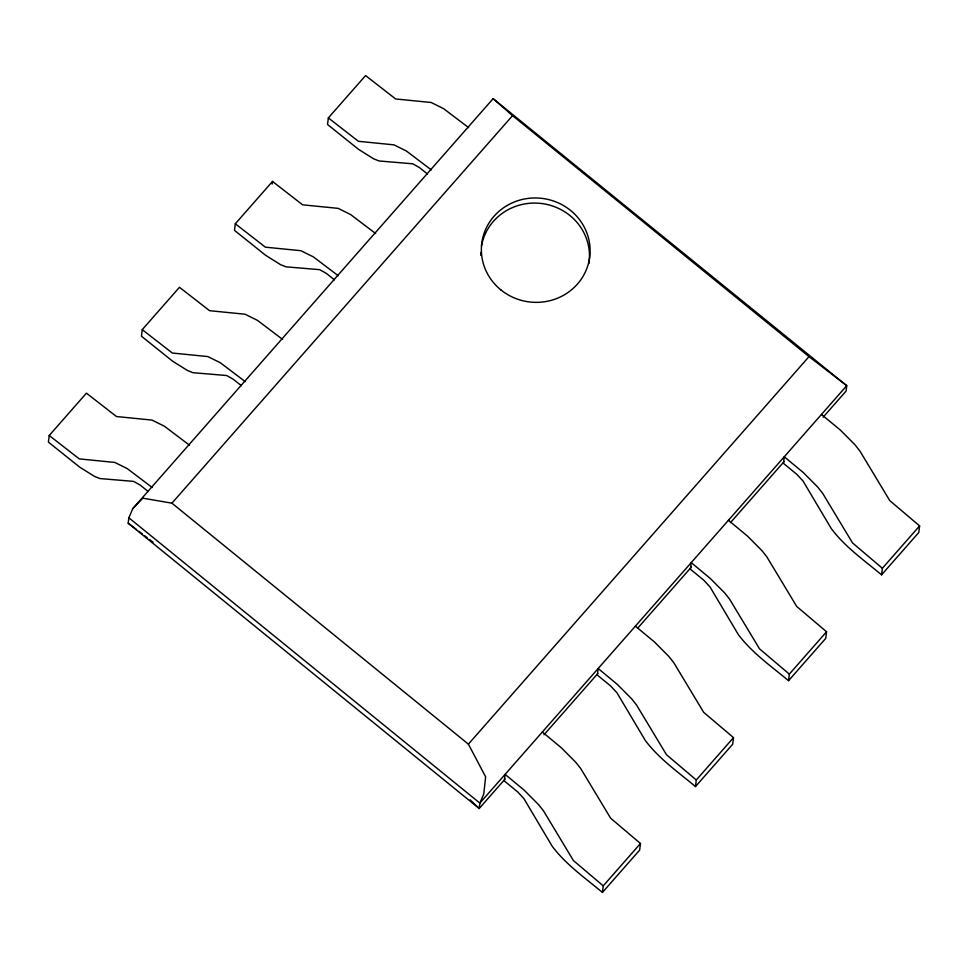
<?xml version="1.0" encoding="UTF-8"?>
<svg xmlns="http://www.w3.org/2000/svg" width="968" height="968" viewBox="0 0 968 968"><rect width="100%" height="100%" fill="white"/><g stroke="black" fill="none" stroke-linecap="round" stroke-linejoin="round"><path stroke-width="1.45" d="M189.522 445.232L164.487 426.271L152.036 420.088L116.499 416.542L86.43 393.165L49.211 435.503L48.4 442.086L79.485 466.987L94.416 476.353L99.849 478.543L133.657 481.399L140.263 485.149L148.322 491.575M282.571 339.369L257.536 320.408L245.085 314.225L209.548 310.68L179.467 287.302L142.248 329.64L141.449 336.223L172.534 361.124L187.465 370.49L192.898 372.68L226.706 375.536L233.312 379.287L241.359 385.712M505.114 779.01L479.196 808.51L128.187 523.192L128.853 517.783L132.761 508.672L493.135 98.663L846.734 385.688L846.068 391.096L823.139 417.184M375.608 233.506L350.585 214.545L338.135 208.362L302.585 204.817L272.516 181.439L235.297 223.777L234.486 230.36L265.571 255.262L280.502 264.627L285.935 266.817L319.743 269.673L326.361 273.424L334.408 279.849M272.189 184.065L272.516 181.439M468.657 127.643L443.622 108.682L431.171 102.499L395.634 98.954L365.565 75.577L328.346 117.915L327.535 124.497L358.62 149.399L373.551 158.764L378.984 160.954L412.791 163.81L419.398 167.561L427.457 173.986M603.245 885.853L573.407 860.54L543.532 810.906L538.559 804.638L524.16 790.154L505.114 774.364L504.304 780.934L517.626 791.885L523.882 798.588L552.183 846.226C565.929 864.593 585.011 877.879 602.435 892.423L603.245 885.853L640.465 843.503L610.626 818.19L580.74 768.568L575.779 762.3L561.38 747.804L542.334 732.014M640.465 843.503L639.654 850.085L602.435 892.423M696.295 779.99L666.456 754.677L636.569 705.043L631.608 698.775L617.209 684.291L598.163 668.501L597.353 675.071L610.675 686.022L616.918 692.725L645.232 740.363C658.978 758.73 678.06 772.016 695.484 786.56L696.295 779.99L733.514 737.64L703.675 712.327L673.788 662.705L668.827 656.437L654.428 641.941L635.383 626.151M733.514 737.64L732.703 744.223L695.484 786.56M789.331 674.127L759.505 648.814L729.618 599.18L724.657 592.912L710.258 578.428L691.212 562.638L690.402 569.208L703.724 580.159L709.967 586.862L738.281 634.5C752.027 652.868 771.109 666.153 788.533 680.698L789.331 674.127L826.551 631.777L796.725 606.464L766.837 556.842L761.876 550.574L747.477 536.078L728.432 520.288M826.551 631.777L825.752 638.36L788.533 680.698M882.38 568.264L852.542 542.951L822.667 493.317L817.694 487.049L803.307 472.565L784.249 456.775L783.451 463.345L796.761 474.296L803.016 480.999L831.318 528.637C845.076 547.005 864.146 560.29 881.57 574.835L882.38 568.264L919.6 525.914L889.761 500.601L859.886 450.979L854.913 444.711L840.514 430.216L821.469 414.425M919.6 525.914L918.789 532.497L881.57 574.835M132.761 508.672L142.804 498.169L171.929 503.178L512.544 115.64L809.006 356.623L846.734 385.688L479.862 803.101L479.196 808.51L470.146 799.846M128.853 517.783L479.862 803.101L483.77 793.99L485.634 776.832L468.391 744.15L809.006 356.623M543.992 734.785L597.825 673.522M637.706 628.159L691.539 566.909M730.416 522.672L784.261 461.421M128.187 523.192L136.464 529.508M138.835 531.323L142.393 534.034M144.752 535.836L147.124 537.639M149.483 539.442L153.041 542.153M431.365 169.932L406.403 151.02L393.952 144.849L358.414 141.304L328.346 117.915M338.328 275.795L313.366 256.883L300.915 250.712L265.377 247.167L235.297 223.777M245.279 381.658L220.317 362.746L207.866 356.575L172.328 353.03L142.248 329.64M171.929 503.178L468.391 744.15M152.23 487.521L127.268 468.609L114.817 462.438L79.279 458.892L49.211 435.503M512.544 115.64L493.135 98.663M480.721 255.286A54.414 52.175 7 0 1 480.769 252.539M481.532 245.763A54.414 52.175 7 0 1 543.762 203.824A54.414 52.175 7 0 1 588.895 263.453M500.831 289.856A54.414 52.175 7 0 0 589.294 259.678A54.414 52.175 7 0 0 517.057 200.957A54.414 52.175 7 0 0 500.831 289.856"/></g></svg>
